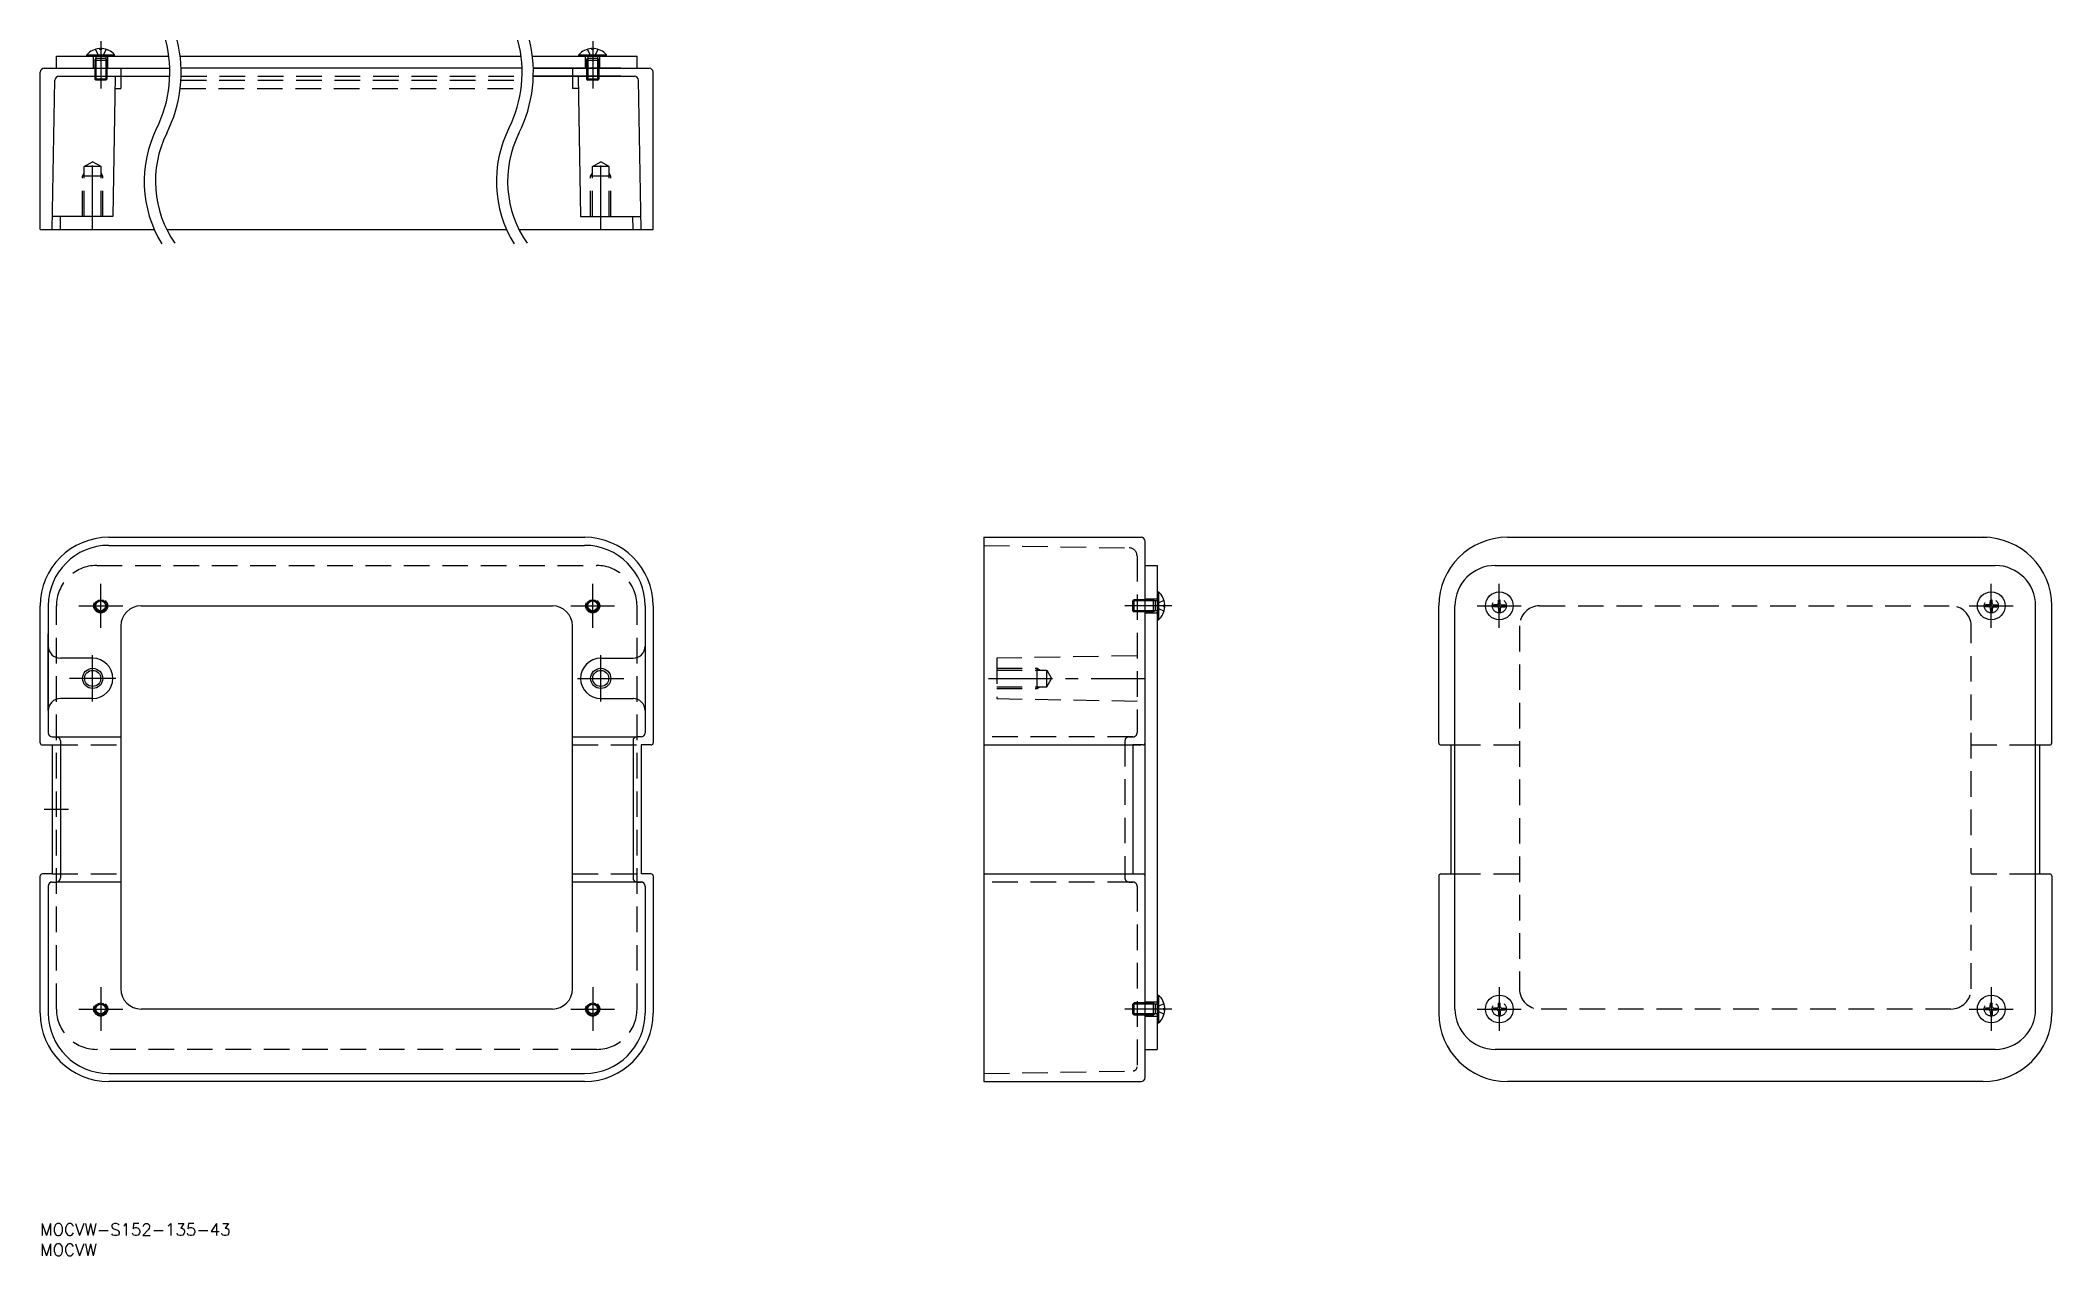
# Model space of a CAD drawing. Extents: x 0 to 499, y -8 to 293.
import ezdxf

# ---------------------------------------------------------------- set-up
doc = ezdxf.new("R2010")
doc.units = 0
doc.header["$LTSCALE"] = 0.5
doc.linetypes.add('CENTER', pattern=[50.8, 31.75, -6.35, 6.35, -6.35])
doc.linetypes.add('DASHED', pattern=[19.05, 12.7, -6.35])
doc.layers.get('0').update_dxf_attribs({"linetype": 'CONTINUOUS'})
doc.layers.add('CENTER', color=1, linetype='CENTER')
doc.styles.get("Standard").update_dxf_attribs({"font": 'txt.shx', "height": 3, "bigfont": 'bigfont.shx'})

# ---------------------------------------------------------------- blocks, each defined once
blk = doc.blocks.new('*U130')
at = {"color": 7, "linetype": 'CONTINUOUS'}
blk.add_text('MOCVW-S152-135-43', height=3, dxfattribs=at).set_placement((0, -3))
blk = doc.blocks.new('*U131')
at = {"color": 7, "linetype": 'CONTINUOUS'}
blk.add_text('MOCVW', height=3, dxfattribs=at).set_placement((0, -8))

msp = doc.modelspace()

# ---------------------------------------------------------------- linework, layer by layer
at = {"color": 7, "linetype": 'CONTINUOUS'}
for p, q in [((4, 289.54), (31.89, 289.54)), ((4, 286.54), (4, 289.54)), ((11.55, 289.89), (18.45, 289.89)), ((11.55, 289.54), (11.55, 289.89)), ((14.77, 291.21), (14.76, 291.41)), ((15.23, 291.21), (14.77, 291.21)), ((15.23, 291.21), (15.24, 291.41)), ((18.45, 289.54), (18.45, 289.89)), ((34.71, 289.54), (119.24, 289.54)), ((122.06, 289.54), (148, 289.54)), ((122.06, 289.54), (143.63, 289.54)), ((133.55, 289.89), (140.45, 289.89)), ((133.55, 289.54), (133.55, 289.89)), ((136.77, 291.21), (136.76, 291.41)), ((137.23, 291.21), (136.77, 291.21)), ((137.23, 291.21), (137.24, 291.41)), ((140.45, 289.54), (140.45, 289.89)), ((148, 286.54), (148, 289.54)), ((0, 246.54), (0, 285.54)), ((1, 286.54), (32.13, 286.54)), ((4.65, 284.54), (32.13, 284.54)), ((18.61, 284.54), (18, 249.74)), ((20, 286.54), (20, 281.54)), ((119.48, 286.54), (34.93, 286.54)), ((122.28, 286.54), (151, 286.54)), ((143.95, 286.54), (122.28, 286.54)), ((122.28, 286.54), (143.95, 286.54)), ((122.28, 284.54), (147.35, 284.54)), ((143.95, 284.54), (122.28, 284.54)), ((122.28, 284.54), (143.95, 284.54)), ((132, 286.54), (132, 281.54)), ((133.39, 284.54), (134, 249.74)), ((152, 246.54), (152, 285.54)), ((3, 246.54), (3.65, 283.56)), ((18.56, 281.54), (20, 281.54)), ((133.44, 281.54), (132, 281.54)), ((149, 246.54), (148.35, 283.56)), ((18, 249.74), (3.06, 249.74)), ((5, 246.54), (5.06, 249.74)), ((134, 249.74), (148.94, 249.74)), ((147, 246.54), (146.94, 249.74)), ((0, 246.54), (28.28, 246.54)), ((31.37, 246.54), (115.64, 246.54)), ((118.73, 246.54), (152, 246.54)), ((17, 170.2), (135.06, 170.2)), ((233.99, 170.2), (233.99, 35.2)), ((233.99, 170.2), (272.99, 170.2)), ((363.83, 170.2), (482.83, 170.2)), ((17, 168.2), (135, 168.2)), ((273.99, 36.2), (273.99, 169.2)), ((273.99, 163.2), (276.99, 163.2)), ((276.99, 163.2), (276.99, 43.2)), ((360.83, 163.2), (484.83, 163.2)), ((276.99, 156.65), (277.34, 156.65)), ((277.34, 156.65), (277.34, 149.75)), ((0, 119.2), (0, 153.2)), ((2, 153.2), (2, 121.7)), ((25, 153.2), (127, 153.2)), ((150, 153.2), (150, 121.7)), ((152, 153.2), (152, 119.2)), ((276.99, 149.75), (277.34, 149.75)), ((278.66, 153.43), (278.86, 153.44)), ((278.66, 152.98), (278.66, 153.43)), ((278.66, 152.98), (278.86, 152.96)), ((346.83, 119.2), (346.83, 153.2)), ((350.83, 53.2), (350.83, 153.2)), ((361.27, 153.44), (360.4, 153.43)), ((361.27, 152.96), (360.4, 152.98)), ((361.49, 153.54), (361.27, 153.44)), ((361.49, 152.86), (361.27, 152.96)), ((361.49, 153.54), (361.59, 153.77)), ((361.49, 152.86), (361.59, 152.64)), ((361.59, 153.77), (361.61, 154.63)), ((361.59, 152.64), (361.61, 151.77)), ((362.07, 153.77), (362.06, 154.63)), ((362.07, 152.64), (362.06, 151.77)), ((362.18, 153.54), (362.07, 153.77)), ((362.18, 152.86), (362.07, 152.64)), ((362.18, 153.54), (362.4, 153.44)), ((362.18, 152.86), (362.4, 152.96)), ((362.4, 153.44), (363.27, 153.43)), ((362.4, 152.96), (363.27, 152.98)), ((483.27, 153.44), (482.4, 153.43)), ((483.27, 152.96), (482.4, 152.98)), ((483.49, 153.54), (483.27, 153.44)), ((483.49, 152.86), (483.27, 152.96)), ((483.49, 153.54), (483.59, 153.77)), ((483.49, 152.86), (483.59, 152.64)), ((483.59, 153.77), (483.61, 154.63)), ((483.59, 152.64), (483.61, 151.77)), ((484.07, 153.77), (484.06, 154.63)), ((484.07, 152.64), (484.06, 151.77)), ((484.18, 153.54), (484.07, 153.77)), ((484.18, 152.86), (484.07, 152.64)), ((484.18, 153.54), (484.4, 153.44)), ((484.18, 152.86), (484.4, 152.96)), ((484.4, 153.44), (485.27, 153.43)), ((484.4, 152.96), (485.27, 152.98)), ((494.83, 53.2), (494.83, 153.2)), ((498.83, 119.2), (498.83, 153.2)), ((20, 148.2), (20, 58.2)), ((132, 58.2), (132, 148.2)), ((13, 140.2), (5, 140.2)), ((139, 140.2), (147, 140.2)), ((13, 130.2), (5, 130.2)), ((139, 130.2), (147, 130.2)), ((3, 120.7), (4, 120.7)), ((4, 120.7), (20, 120.7)), ((132, 120.7), (148, 120.7)), ((149, 120.7), (148, 120.7)), ((0.5, 118.7), (3, 118.7)), ((3, 118.7), (3, 86.7)), ((5, 119.7), (5, 85.7)), ((147, 119.7), (147, 85.7)), ((149, 118.7), (149, 86.7)), ((151.5, 118.7), (149, 118.7)), ((233.99, 118.7), (272.99, 118.7)), ((270.99, 118.7), (270.99, 86.7)), ((273.49, 118.7), (270.99, 118.7)), ((347.33, 118.7), (350.83, 118.7)), ((349.83, 118.7), (349.83, 86.7)), ((494.83, 118.7), (498.33, 118.7)), ((495.83, 118.7), (495.83, 86.7)), ((0, 52.2), (0, 86.2)), ((3, 86.7), (0.5, 86.7)), ((151.5, 86.7), (149, 86.7)), ((152, 86.2), (152, 52.2)), ((233.99, 86.7), (273.49, 86.7)), ((346.83, 86.2), (346.83, 52.2)), ((347.33, 86.7), (350.83, 86.7)), ((494.83, 86.7), (498.33, 86.7)), ((498.83, 86.2), (498.83, 52.2)), ((2, 83.7), (2, 52.2)), ((3, 84.7), (4, 84.7)), ((20, 84.7), (4, 84.7)), ((149, 84.7), (132, 84.7)), ((150, 83.7), (150, 52.2)), ((276.99, 56.65), (277.34, 56.65)), ((277.34, 56.65), (277.34, 49.75)), ((127, 53.2), (25, 53.2)), ((278.66, 53.43), (278.86, 53.44)), ((278.66, 52.98), (278.66, 53.43)), ((278.66, 52.98), (278.86, 52.96)), ((361.27, 53.44), (360.4, 53.43)), ((361.27, 52.96), (360.4, 52.98)), ((361.49, 53.54), (361.27, 53.44)), ((361.49, 52.86), (361.27, 52.96)), ((361.49, 53.54), (361.59, 53.77)), ((361.49, 52.86), (361.59, 52.64)), ((361.59, 53.77), (361.61, 54.63)), ((361.59, 52.64), (361.61, 51.77)), ((362.07, 53.77), (362.06, 54.63)), ((362.07, 52.64), (362.06, 51.77)), ((362.18, 53.54), (362.07, 53.77)), ((362.18, 52.86), (362.07, 52.64)), ((362.18, 53.54), (362.4, 53.44)), ((362.18, 52.86), (362.4, 52.96)), ((362.4, 53.44), (363.27, 53.43)), ((362.4, 52.96), (363.27, 52.98)), ((483.27, 53.44), (482.4, 53.43)), ((483.27, 52.96), (482.4, 52.98)), ((483.49, 53.54), (483.27, 53.44)), ((483.49, 52.86), (483.27, 52.96)), ((483.49, 53.54), (483.59, 53.77)), ((483.49, 52.86), (483.59, 52.64)), ((483.59, 53.77), (483.61, 54.63)), ((483.59, 52.64), (483.61, 51.77)), ((484.07, 53.77), (484.06, 54.63)), ((484.07, 52.64), (484.06, 51.77)), ((484.18, 53.54), (484.07, 53.77)), ((484.18, 52.86), (484.07, 52.64)), ((484.18, 53.54), (484.4, 53.44)), ((484.18, 52.86), (484.4, 52.96)), ((484.4, 53.44), (485.27, 53.43)), ((484.4, 52.96), (485.27, 52.98)), ((276.99, 49.75), (277.34, 49.75)), ((273.99, 43.2), (276.99, 43.2)), ((484.83, 43.2), (360.83, 43.2)), ((17, 37.2), (135, 37.2)), ((135, 35.2), (17, 35.2)), ((233.99, 35.2), (272.99, 35.2)), ((481.83, 35.2), (363.83, 35.2))]:
    msp.add_line(p, q, dxfattribs=at)
at = {"color": 3, "linetype": 'DASHED'}
for p, q in [((13.25, 286.54), (13.25, 289.54)), ((13.69, 291.17), (14.37, 289.79)), ((13.77, 289.44), (13.77, 283.54)), ((15, 289.46), (14.37, 289.79)), ((15.63, 289.79), (14.37, 289.79)), ((15, 289.46), (15.63, 289.79)), ((16.31, 291.17), (15.63, 289.79)), ((16.23, 289.44), (16.23, 283.54)), ((16.75, 286.54), (16.75, 289.54)), ((135.25, 286.54), (135.25, 289.54)), ((135.69, 291.17), (136.37, 289.79)), ((135.77, 289.44), (135.77, 283.54)), ((137, 289.46), (136.37, 289.79)), ((137.63, 289.79), (136.37, 289.79)), ((137, 289.46), (137.63, 289.79)), ((138.31, 291.17), (137.63, 289.79)), ((138.23, 289.44), (138.23, 283.54)), ((138.75, 286.54), (138.75, 289.54)), ((13.5, 288.54), (13.77, 289.01)), ((13.5, 288.54), (13.5, 283.81)), ((13.5, 288.54), (16.5, 288.54)), ((13.77, 289.01), (16.23, 289.01)), ((16.23, 289.01), (16.5, 288.54)), ((16.5, 288.54), (16.5, 283.81)), ((34.93, 284.54), (119.48, 284.54)), ((135.5, 288.54), (135.77, 289.01)), ((135.5, 288.54), (135.5, 283.81)), ((135.5, 288.54), (138.5, 288.54)), ((135.77, 289.01), (138.23, 289.01)), ((138.23, 289.01), (138.5, 288.54)), ((138.5, 288.54), (138.5, 283.81)), ((16.5, 283.81), (13.5, 283.81)), ((13.5, 283.81), (13.77, 283.54)), ((16.23, 283.54), (13.77, 283.54)), ((16.23, 283.54), (16.5, 283.81)), ((34.71, 281.54), (119.24, 281.54)), ((34.88, 283.54), (119.43, 283.54)), ((138.5, 283.81), (135.5, 283.81)), ((135.5, 283.81), (135.77, 283.54)), ((138.23, 283.54), (135.77, 283.54)), ((138.23, 283.54), (138.5, 283.81)), ((10.5, 259.74), (10.93, 260.49)), ((10.5, 249.74), (10.5, 259.74)), ((15.5, 259.74), (10.5, 259.74)), ((10.93, 262.14), (13, 263.34)), ((10.93, 249.74), (10.93, 262.14)), ((15.07, 262.14), (10.93, 262.14)), ((15.07, 262.14), (13, 263.34)), ((15.07, 249.74), (15.07, 262.14)), ((15.5, 259.74), (15.07, 260.49)), ((15.5, 249.74), (15.5, 259.74)), ((136.5, 259.74), (136.93, 260.49)), ((136.5, 249.74), (136.5, 259.74)), ((141.5, 259.74), (136.5, 259.74)), ((136.93, 262.14), (139, 263.34)), ((136.93, 249.74), (136.93, 262.14)), ((141.07, 262.14), (136.93, 262.14)), ((141.07, 262.14), (139, 263.34)), ((141.07, 249.74), (141.07, 262.14)), ((141.5, 259.74), (141.07, 260.49)), ((141.5, 249.74), (141.5, 259.74)), ((233.99, 168.2), (270.03, 167.57)), ((271.99, 165.57), (271.99, 121.7)), ((14, 163.2), (138, 163.2)), ((271.26, 154.7), (270.99, 154.43)), ((275.99, 154.7), (271.26, 154.7)), ((271.26, 151.7), (271.26, 154.7)), ((273.99, 154.95), (276.99, 154.95)), ((275.99, 154.7), (276.46, 154.43)), ((275.99, 154.7), (275.99, 151.7)), ((4, 53.2), (4, 153.2)), ((148, 53.2), (148, 153.2)), ((276.89, 154.43), (270.99, 154.43)), ((270.99, 151.97), (270.99, 154.43)), ((276.89, 151.97), (270.99, 151.97)), ((270.99, 151.97), (271.26, 151.7)), ((275.99, 151.7), (271.26, 151.7)), ((273.99, 151.45), (276.99, 151.45)), ((276.46, 151.97), (275.99, 151.7)), ((276.46, 154.43), (276.46, 151.97)), ((276.91, 153.2), (277.24, 153.84)), ((276.91, 153.2), (277.24, 152.57)), ((278.62, 154.51), (277.24, 153.84)), ((277.24, 152.57), (277.24, 153.84)), ((278.62, 151.89), (277.24, 152.57)), ((371.83, 153.2), (473.83, 153.2)), ((366.83, 148.2), (366.83, 58.2)), ((478.83, 58.2), (478.83, 148.2)), ((271.99, 140.8), (237.19, 140.19)), ((237.19, 140.19), (237.19, 130.19)), ((237.19, 137.7), (247.19, 137.7)), ((237.19, 137.27), (249.59, 137.27)), ((247.19, 132.7), (247.19, 137.7)), ((247.19, 137.7), (247.94, 137.27)), ((249.59, 133.13), (249.59, 137.27)), ((249.59, 137.27), (250.79, 135.2)), ((249.59, 133.13), (250.79, 135.2)), ((237.19, 133.13), (249.59, 133.13)), ((237.19, 132.7), (247.19, 132.7)), ((237.19, 130.19), (271.99, 129.58)), ((247.19, 132.7), (247.94, 133.13)), ((270.99, 120.7), (233.99, 120.7)), ((269.99, 120.7), (270.99, 120.7)), ((3, 118.7), (20, 118.7)), ((132, 118.7), (149, 118.7)), ((268.99, 119.7), (268.99, 85.7)), ((350.83, 118.7), (366.83, 118.7)), ((478.83, 118.7), (494.83, 118.7)), ((3, 86.7), (20, 86.7)), ((132, 86.7), (149, 86.7)), ((350.83, 86.7), (366.83, 86.7)), ((478.83, 86.7), (494.83, 86.7)), ((270.99, 84.7), (233.99, 84.7)), ((269.99, 84.7), (270.99, 84.7)), ((271.99, 83.7), (271.99, 38.85)), ((273.99, 54.95), (276.99, 54.95)), ((271.26, 54.7), (270.99, 54.43)), ((276.46, 54.43), (270.99, 54.43)), ((270.99, 51.97), (270.99, 54.43)), ((276.46, 51.97), (270.99, 51.97)), ((270.99, 51.97), (271.26, 51.7)), ((275.99, 54.7), (271.26, 54.7)), ((271.26, 51.7), (271.26, 54.7)), ((275.99, 51.7), (271.26, 51.7)), ((273.99, 51.45), (276.99, 51.45)), ((275.99, 54.7), (276.46, 54.43)), ((275.99, 54.7), (275.99, 51.7)), ((276.46, 51.97), (275.99, 51.7)), ((276.46, 54.43), (276.46, 51.97)), ((276.89, 54.43), (276.46, 54.43)), ((276.89, 51.97), (276.46, 51.97)), ((276.91, 53.2), (277.24, 53.84)), ((276.91, 53.2), (277.24, 52.57)), ((278.62, 54.51), (277.24, 53.84)), ((277.24, 52.57), (277.24, 53.84)), ((278.62, 51.89), (277.24, 52.57)), ((473.83, 53.2), (371.83, 53.2)), ((138, 43.2), (14, 43.2)), ((233.99, 37.2), (271.01, 37.85))]:
    msp.add_line(p, q, dxfattribs=at)
msp.add_line((2, 127.2), (2, 146.27))
at = {"color": 0}
msp.add_line((148, 84.7), (149, 84.7), dxfattribs=at)
at = {"color": 3, "linetype": 'DASHED'}
for centre in [(15, 153.2), (137, 153.2), (361.83, 153.2), (483.83, 153.2), (15, 53.2), (137, 53.2), (361.83, 53.2), (483.83, 53.2)]:
    msp.add_circle(centre, 1.75, dxfattribs=at)
at = {"color": 7, "linetype": 'CONTINUOUS'}
for centre, radius in [((15, 153.2), 1.5), ((137, 153.2), 1.5), ((361.83, 153.2), 3.45), ((483.83, 153.2), 3.45), ((13, 135.2), 2), ((139, 135.2), 2), ((361.83, 53.2), 3.45), ((483.83, 53.2), 3.45), ((15, 53.2), 1.5), ((137, 53.2), 1.5)]:
    msp.add_circle(centre, radius, dxfattribs=at)
at = {"color": 3, "linetype": 'CONTINUOUS'}
for centre, radius in [((15, 153.2), 1.23), ((137, 153.2), 1.23), ((13, 135.2), 2.5), ((139, 135.2), 2.5), ((15, 53.2), 1.23), ((137, 53.2), 1.23)]:
    msp.add_circle(centre, radius, dxfattribs=at)
at = {"color": 7, "linetype": 'CONTINUOUS'}
for centre, radius, start, end in [((15, 286.84), 4.6, 94.2535, 138.5904), ((14.67, 291.24), 0.195, 62.2184, 92.6733), ((15.33, 291.24), 0.195, 87.3267, 117.7816), ((15, 286.84), 4.6, 41.4096, 85.7465), ((137, 286.84), 4.6, 94.2535, 138.5904), ((136.67, 291.24), 0.195, 62.2184, 92.6733), ((137.33, 291.24), 0.195, 87.3267, 117.7816), ((137, 286.84), 4.6, 41.4096, 85.7465), ((1, 285.54), 1, 90, 180), ((4.65, 283.54), 1, 90, 179), ((147.35, 283.54), 1, 1, 90), ((17, 153.2), 17, 90, 180), ((135, 153.2), 17, 0, 90), ((272.99, 169.2), 1, 360, 90), ((363.83, 153.2), 17, 90, 180), ((481.83, 153.2), 17, 0, 90), ((17, 153.2), 15, 90, 180), ((135, 153.2), 15, 0, 90), ((360.83, 153.2), 10, 90, 180), ((484.83, 153.2), 10, 0, 90), ((274.29, 153.2), 4.6, 4.2535, 48.5904), ((361.83, 153.2), 1.45, 81.0389, 98.9611), ((483.83, 153.2), 1.45, 81.0389, 98.9611), ((25, 148.2), 5, 90, 180), ((127, 148.2), 5, 0, 90), ((274.29, 153.2), 4.6, 311.4096, 355.7465), ((278.69, 153.53), 0.195, 332.2184, 2.6733), ((278.69, 152.87), 0.195, 357.3267, 27.7816), ((361.83, 153.2), 1.45, 171.0389, 188.9611), ((361.83, 153.2), 1.45, 261.0389, 278.9611), ((361.83, 153.2), 1.45, 351.0389, 8.9611), ((483.83, 153.2), 1.45, 171.0389, 188.9611), ((483.83, 153.2), 1.45, 261.0389, 278.9611), ((483.83, 153.2), 1.45, 351.0389, 8.9611), ((5, 143.2), 3, 180, 270), ((13, 135.2), 5, 270, 90), ((139, 135.2), 5, 90, 270), ((147, 143.2), 3, 270, 0), ((5, 127.2), 3, 90, 180), ((147, 127.2), 3, 0, 90), ((3, 121.7), 1, 180, 270), ((4, 119.7), 1, 0, 90), ((148, 119.7), 1, 90, 180), ((149, 121.7), 1, 270, 0), ((0.5, 119.2), 0.5, 180, 270), ((151.5, 119.2), 0.5, 270, 0), ((273.49, 119.2), 0.5, 270, 360), ((347.33, 119.2), 0.5, 180, 270), ((498.33, 119.2), 0.5, 270, 0), ((0.5, 86.2), 0.5, 90, 180), ((4, 85.7), 1, 270, 0), ((148, 85.7), 1, 180, 270), ((151.5, 86.2), 0.5, 0, 90), ((273.49, 86.2), 0.5, 360, 90), ((347.33, 86.2), 0.5, 90, 180), ((498.33, 86.2), 0.5, 0, 90), ((3, 83.7), 1, 90, 180), ((149, 83.7), 1, 0, 90), ((25, 58.2), 5, 180, 270), ((127, 58.2), 5, 270, 0), ((274.29, 53.2), 4.6, 4.2535, 48.5904), ((17, 52.2), 17, 180, 270), ((17, 52.2), 15, 180, 270), ((135, 52.2), 15, 270, 0), ((135, 52.2), 17, 270, 0), ((274.29, 53.2), 4.6, 311.4096, 355.7465), ((278.69, 53.53), 0.195, 332.2184, 2.6733), ((278.69, 52.87), 0.195, 357.3267, 27.7816), ((363.83, 52.2), 17, 180, 270), ((360.83, 53.2), 10, 180, 270), ((361.83, 53.2), 1.45, 171.0389, 188.9611), ((361.83, 53.2), 1.45, 81.0389, 98.9611), ((361.83, 53.2), 1.45, 261.0389, 278.9611), ((361.83, 53.2), 1.45, 351.0389, 8.9611), ((481.83, 52.2), 17, 270, 0), ((483.83, 53.2), 1.45, 171.0389, 188.9611), ((483.83, 53.2), 1.45, 81.0389, 98.9611), ((483.83, 53.2), 1.45, 261.0389, 278.9611), ((484.83, 53.2), 10, 270, 0), ((483.83, 53.2), 1.45, 351.0389, 8.9611), ((272.99, 36.2), 1, 270, 360)]:
    msp.add_arc(centre, radius, start, end, dxfattribs=at)
at = {"color": 3, "linetype": 'DASHED'}
for centre, radius, start, end in [((13.24, 290.94), 0.5, 26.3, 36.1933), ((13.67, 289.44), 0.1, 0, 90), ((16.33, 289.44), 0.1, 90, 180), ((16.76, 290.94), 0.5, 143.8067, 153.7), ((135.24, 290.94), 0.5, 26.3, 36.1933), ((135.67, 289.44), 0.1, 0, 90), ((138.33, 289.44), 0.1, 90, 180), ((138.76, 290.94), 0.5, 143.8067, 153.7), ((269.99, 165.57), 2, 0, 89), ((14, 153.2), 10, 90, 180), ((138, 153.2), 10, 0, 90), ((276.89, 154.53), 0.1, 270, 0), ((276.89, 151.87), 0.1, 0, 90), ((278.39, 154.96), 0.5, 296.3, 306.1933), ((278.39, 151.44), 0.5, 53.8067, 63.7), ((371.83, 148.2), 5, 90, 180), ((473.83, 148.2), 5, 0, 90), ((269.99, 119.7), 1, 90, 180), ((270.99, 121.7), 1, 270, 360), ((269.99, 85.7), 1, 180, 270), ((270.99, 83.7), 1, 0, 90), ((371.83, 58.2), 5, 180, 270), ((473.83, 58.2), 5, 270, 0), ((14, 53.2), 10, 180, 270), ((138, 53.2), 10, 270, 0), ((276.89, 54.53), 0.1, 270, 0), ((276.89, 51.87), 0.1, 0, 90), ((278.39, 54.96), 0.5, 296.3, 306.1933), ((278.39, 51.44), 0.5, 53.8067, 63.7), ((270.99, 38.85), 1, 271, 0)]:
    msp.add_arc(centre, radius, start, end, dxfattribs=at)
at = {"color": 3, "linetype": 'CONTINUOUS'}
for centre, radius, start, end in [((1, 285.54), 31.15, 333.4899, 14.7372), ((1, 285.54), 33.94, 333.4899, 13.5197), ((88.35, 285.54), 31.15, 333.4899, 14.7372), ((88.35, 285.54), 33.94, 333.4899, 13.5197), ((55.28, 258.47), 29.51, 153.4899, 211.5971), ((55.28, 258.47), 26.72, 153.4899, 215.0887), ((142.63, 258.47), 29.51, 153.4899, 211.5971), ((142.63, 258.47), 26.72, 153.4899, 215.0887)]:
    msp.add_arc(centre, radius, start, end, dxfattribs=at)
msp.add_arc((151, 285.54), 1, 0, 90)
at = {"layer": 'CENTER', "color": 1, "linetype": 'CENTER'}
for p, q in [((15, 293.21), (15, 281.54)), ((137, 293.21), (137, 281.54)), ((13, 246.54), (13, 265.34)), ((139, 246.54), (139, 265.34)), ((15, 147.75), (15, 158.65)), ((137, 147.75), (137, 158.65)), ((361.83, 147.75), (361.83, 158.65)), ((483.83, 147.75), (483.83, 158.65)), ((9.55, 153.2), (20.45, 153.2)), ((131.55, 153.2), (142.45, 153.2)), ((280.66, 153.2), (268.99, 153.2)), ((356.38, 153.2), (367.28, 153.2)), ((478.38, 153.2), (489.28, 153.2)), ((13, 129.46), (13, 140.94)), ((139, 129.46), (139, 140.94)), ((18.74, 135.2), (7.26, 135.2)), ((133.26, 135.2), (144.74, 135.2)), ((235.19, 135.2), (273.99, 135.2)), ((7, 102.7), (1, 102.7)), ((15, 58.65), (15, 47.75)), ((137, 58.65), (137, 47.75)), ((361.83, 58.65), (361.83, 47.75)), ((483.83, 58.65), (483.83, 47.75)), ((9.55, 53.2), (20.45, 53.2)), ((131.55, 53.2), (142.45, 53.2)), ((280.66, 53.2), (268.99, 53.2)), ((356.38, 53.2), (367.28, 53.2)), ((478.38, 53.2), (489.28, 53.2))]:
    msp.add_line(p, q, dxfattribs=at)

# ---------------------------------------------------------------- block references
at = {"color": 7, "linetype": 'CONTINUOUS'}
for name in ['*U130', '*U131']:
    msp.add_blockref(name, (0, 0), dxfattribs=at)

doc.saveas('drawing.dxf')
